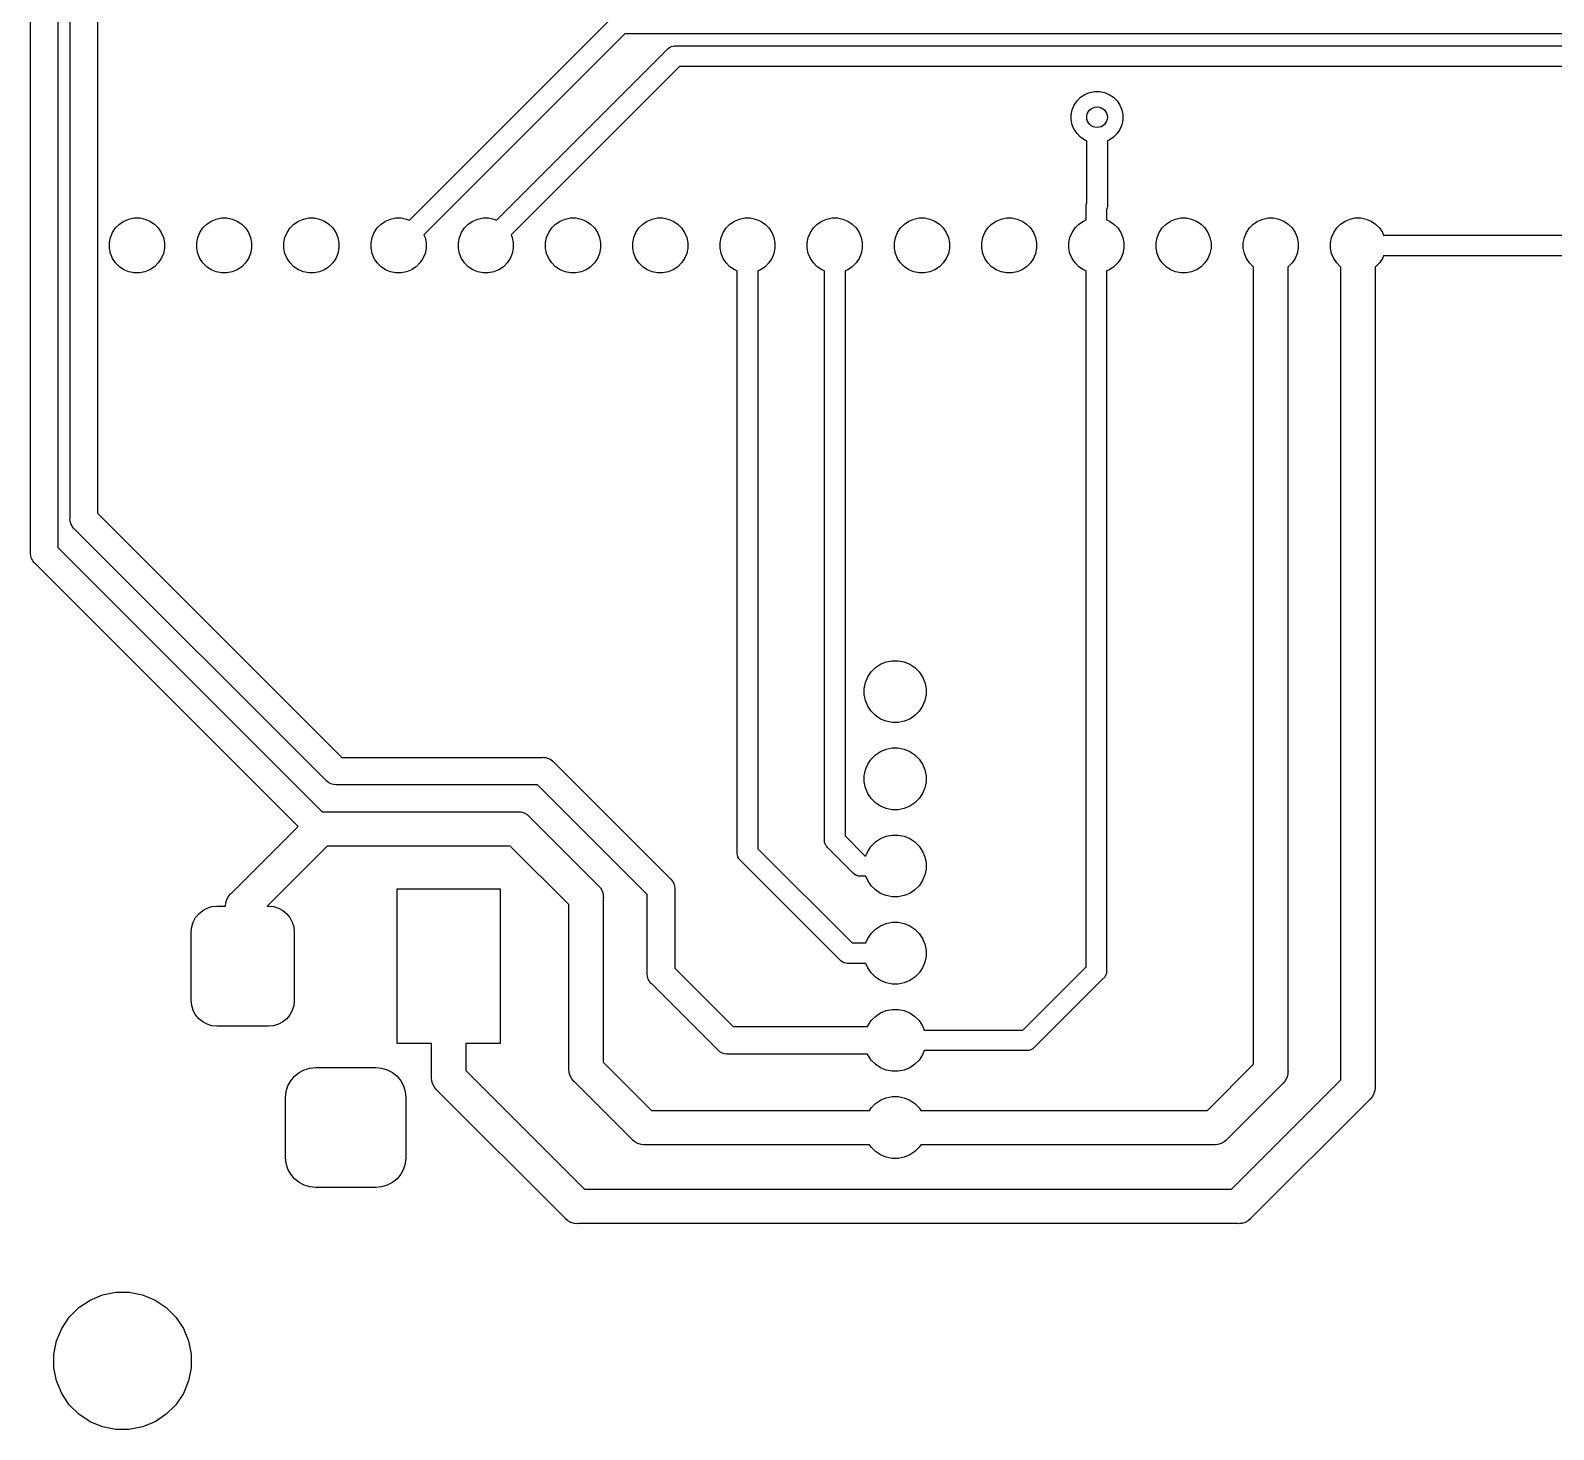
# Model space of a CAD drawing. Extents: x 29 to 167, y -139 to -69.
# Drawn here: x 28.82 to 73.17, y -130.5 to -89.74 of the extents above; entities that cross this region are included whole.
import ezdxf

# ---------------------------------------------------------------- set-up
doc = ezdxf.new("R2010")
doc.units = 0
doc.layers.add('BLACK', color=7, linetype='CONTINUOUS')

msp = doc.modelspace()

# ---------------------------------------------------------------- linework, layer by layer
at = {"layer": 'BLACK', "linetype": 'CONTINUOUS'}
for p, q in [((28.82, -104.95), (28.82, -79.3458)), ((29.62, -79.4918), (29.62, -104.804)), ((29.97, -103.947), (29.97, -79.8221)), ((30.77, -79.9682), (30.77, -103.801)), ((39.8523, -95.2634), (45.78, -89.3358)), ((46.1268, -89.8375), (40.2766, -95.6877)), ((85.9207, -89.8375), (46.1268, -89.8375)), ((42.3923, -95.2634), (47.37, -90.2858)), ((47.37, -90.2858), (47.3793, -90.2743)), ((47.3793, -90.2743), (47.3908, -90.265)), ((47.3908, -90.265), (47.425, -90.2369)), ((47.425, -90.2369), (47.4529, -90.222)), ((47.4529, -90.222), (47.4771, -90.209)), ((47.4771, -90.209), (47.5337, -90.1918)), ((47.5337, -90.1918), (47.5778, -90.1875)), ((47.5778, -90.1875), (47.5925, -90.186)), ((47.5778, -90.1875), (47.5778, -90.1875)), ((47.5925, -90.186), (47.6072, -90.1875)), ((47.6072, -90.1875), (83.5513, -90.1875)), ((47.7168, -90.7875), (42.8166, -95.6877)), ((83.4417, -90.7875), (47.7168, -90.7875)), ((59.2159, -91.9102), (59.2979, -91.7874)), ((59.2979, -91.7874), (59.4024, -91.6829)), ((59.4024, -91.6829), (59.5252, -91.6009)), ((59.5252, -91.6009), (59.6617, -91.5443)), ((59.6617, -91.5443), (59.8066, -91.5155)), ((59.8066, -91.5155), (59.9544, -91.5155)), ((59.9544, -91.5155), (60.0993, -91.5443)), ((60.0993, -91.5443), (60.2358, -91.6009)), ((60.2358, -91.6009), (60.3586, -91.6829)), ((60.3586, -91.6829), (60.4631, -91.7874)), ((60.4631, -91.7874), (60.5451, -91.9102)), ((59.1305, -92.1916), (59.1593, -92.0467)), ((59.1305, -92.3394), (59.1305, -92.1916)), ((59.1593, -92.0467), (59.2159, -91.9102)), ((60.5451, -91.9102), (60.6017, -92.0467)), ((60.6017, -92.0467), (60.6305, -92.1916)), ((60.6305, -92.1916), (60.6305, -92.3394)), ((59.1593, -92.4843), (59.1305, -92.3394)), ((59.2159, -92.6208), (59.1593, -92.4843)), ((59.2979, -92.7436), (59.2159, -92.6208)), ((60.5451, -92.6208), (60.4631, -92.7436)), ((60.6017, -92.4843), (60.5451, -92.6208)), ((60.6305, -92.3394), (60.6017, -92.4843)), ((59.4024, -92.8481), (59.2979, -92.7436)), ((59.5252, -92.9301), (59.4024, -92.8481)), ((59.5805, -92.953), (59.5252, -92.9301)), ((59.5805, -94.7566), (59.5805, -92.953)), ((60.2358, -92.9301), (60.1805, -92.953)), ((60.1805, -92.953), (60.1805, -94.8334)), ((60.3586, -92.8481), (60.2358, -92.9301)), ((60.4631, -92.7436), (60.3586, -92.8481)), ((59.5585, -94.8686), (59.5643, -94.8098)), ((59.56, -94.8834), (59.5585, -94.8686)), ((59.56, -95.2583), (59.56, -94.8834)), ((59.5643, -94.8098), (59.5805, -94.7566)), ((60.1762, -94.9069), (60.16, -94.9602)), ((60.1805, -94.8629), (60.1762, -94.9069)), ((60.1805, -94.8334), (60.182, -94.8481)), ((60.182, -94.8481), (60.1805, -94.8629)), ((60.1805, -94.8629), (60.1805, -94.8629)), ((31.41, -95.3786), (31.5411, -95.291)), ((31.5411, -95.291), (31.6866, -95.2307)), ((31.6866, -95.2307), (31.8412, -95.2)), ((31.8412, -95.2), (31.9988, -95.2)), ((31.9988, -95.2), (32.1534, -95.2307)), ((32.1534, -95.2307), (32.2989, -95.291)), ((32.2989, -95.291), (32.43, -95.3786)), ((33.95, -95.3786), (34.0811, -95.291)), ((34.0811, -95.291), (34.2266, -95.2307)), ((34.2266, -95.2307), (34.3812, -95.2)), ((34.3812, -95.2), (34.5388, -95.2)), ((34.5388, -95.2), (34.6934, -95.2307)), ((34.6934, -95.2307), (34.8389, -95.291)), ((34.8389, -95.291), (34.97, -95.3786)), ((36.49, -95.3786), (36.6211, -95.291)), ((36.6211, -95.291), (36.7666, -95.2307)), ((36.7666, -95.2307), (36.9212, -95.2)), ((36.9212, -95.2), (37.0788, -95.2)), ((37.0788, -95.2), (37.2334, -95.2307)), ((37.2334, -95.2307), (37.3789, -95.291)), ((37.3789, -95.291), (37.51, -95.3786)), ((39.03, -95.3786), (39.1611, -95.291)), ((39.1611, -95.291), (39.3066, -95.2307)), ((39.3066, -95.2307), (39.4612, -95.2)), ((39.4612, -95.2), (39.6188, -95.2)), ((39.6188, -95.2), (39.7734, -95.2307)), ((39.7734, -95.2307), (39.8523, -95.2634)), ((41.57, -95.3786), (41.7011, -95.291)), ((41.7011, -95.291), (41.8466, -95.2307)), ((41.8466, -95.2307), (42.0012, -95.2)), ((42.0012, -95.2), (42.1588, -95.2)), ((42.1588, -95.2), (42.3134, -95.2307)), ((42.3134, -95.2307), (42.3923, -95.2634)), ((44.11, -95.3786), (44.2411, -95.291)), ((44.2411, -95.291), (44.3866, -95.2307)), ((44.3866, -95.2307), (44.5412, -95.2)), ((44.5412, -95.2), (44.6988, -95.2)), ((44.6988, -95.2), (44.8534, -95.2307)), ((44.8534, -95.2307), (44.9989, -95.291)), ((44.9989, -95.291), (45.13, -95.3786)), ((46.65, -95.3786), (46.7811, -95.291)), ((46.7811, -95.291), (46.9266, -95.2307)), ((46.9266, -95.2307), (47.0812, -95.2)), ((47.0812, -95.2), (47.2388, -95.2)), ((47.2388, -95.2), (47.3934, -95.2307)), ((47.3934, -95.2307), (47.5389, -95.291)), ((47.5389, -95.291), (47.67, -95.3786)), ((49.19, -95.3786), (49.3211, -95.291)), ((49.3211, -95.291), (49.4666, -95.2307)), ((49.4666, -95.2307), (49.6212, -95.2)), ((49.6212, -95.2), (49.7788, -95.2)), ((49.7788, -95.2), (49.9334, -95.2307)), ((49.9334, -95.2307), (50.0789, -95.291)), ((50.0789, -95.291), (50.21, -95.3786)), ((51.73, -95.3786), (51.8611, -95.291)), ((51.8611, -95.291), (52.0066, -95.2307)), ((52.0066, -95.2307), (52.1612, -95.2)), ((52.1612, -95.2), (52.3188, -95.2)), ((52.3188, -95.2), (52.4734, -95.2307)), ((52.4734, -95.2307), (52.6189, -95.291)), ((52.6189, -95.291), (52.75, -95.3786)), ((54.27, -95.3786), (54.4011, -95.291)), ((54.4011, -95.291), (54.5466, -95.2307)), ((54.5466, -95.2307), (54.7012, -95.2)), ((54.7012, -95.2), (54.8588, -95.2)), ((54.8588, -95.2), (55.0134, -95.2307)), ((55.0134, -95.2307), (55.1589, -95.291)), ((55.1589, -95.291), (55.29, -95.3786)), ((56.81, -95.3786), (56.9411, -95.291)), ((56.9411, -95.291), (57.0866, -95.2307)), ((57.0866, -95.2307), (57.2412, -95.2)), ((57.2412, -95.2), (57.3988, -95.2)), ((57.3988, -95.2), (57.5534, -95.2307)), ((57.5534, -95.2307), (57.6989, -95.291)), ((57.6989, -95.291), (57.83, -95.3786)), ((59.35, -95.3786), (59.4811, -95.291)), ((59.4811, -95.291), (59.56, -95.2583)), ((60.16, -94.9602), (60.16, -95.2583)), ((60.16, -95.2583), (60.2389, -95.291)), ((60.2389, -95.291), (60.37, -95.3786)), ((61.89, -95.3786), (62.0211, -95.291)), ((62.0211, -95.291), (62.1666, -95.2307)), ((62.1666, -95.2307), (62.3212, -95.2)), ((62.3212, -95.2), (62.4788, -95.2)), ((62.4788, -95.2), (62.6334, -95.2307)), ((62.6334, -95.2307), (62.7789, -95.291)), ((62.7789, -95.291), (62.91, -95.3786)), ((64.43, -95.3786), (64.5611, -95.291)), ((64.5611, -95.291), (64.7066, -95.2307)), ((64.7066, -95.2307), (64.8612, -95.2)), ((64.8612, -95.2), (65.0188, -95.2)), ((65.0188, -95.2), (65.1734, -95.2307)), ((65.1734, -95.2307), (65.3189, -95.291)), ((65.3189, -95.291), (65.45, -95.3786)), ((66.97, -95.3786), (67.1011, -95.291)), ((67.1011, -95.291), (67.2466, -95.2307)), ((67.2466, -95.2307), (67.4012, -95.2)), ((67.4012, -95.2), (67.5588, -95.2)), ((67.5588, -95.2), (67.7134, -95.2307)), ((67.7134, -95.2307), (67.8589, -95.291)), ((67.8589, -95.291), (67.99, -95.3786)), ((31.12, -95.9212), (31.1507, -95.7666)), ((31.1507, -95.7666), (31.211, -95.6211)), ((31.211, -95.6211), (31.2986, -95.49)), ((31.2986, -95.49), (31.41, -95.3786)), ((32.43, -95.3786), (32.5414, -95.49)), ((32.5414, -95.49), (32.629, -95.6211)), ((32.629, -95.6211), (32.6893, -95.7666)), ((32.6893, -95.7666), (32.72, -95.9212)), ((33.66, -95.9212), (33.6907, -95.7666)), ((33.6907, -95.7666), (33.751, -95.6211)), ((33.751, -95.6211), (33.8386, -95.49)), ((33.8386, -95.49), (33.95, -95.3786)), ((34.97, -95.3786), (35.0814, -95.49)), ((35.0814, -95.49), (35.169, -95.6211)), ((35.169, -95.6211), (35.2293, -95.7666)), ((35.2293, -95.7666), (35.26, -95.9212)), ((36.2, -95.9212), (36.2307, -95.7666)), ((36.2307, -95.7666), (36.291, -95.6211)), ((36.291, -95.6211), (36.3786, -95.49)), ((36.3786, -95.49), (36.49, -95.3786)), ((37.51, -95.3786), (37.6214, -95.49)), ((37.6214, -95.49), (37.709, -95.6211)), ((37.709, -95.6211), (37.7693, -95.7666)), ((37.7693, -95.7666), (37.8, -95.9212)), ((38.74, -95.9212), (38.7707, -95.7666)), ((38.7707, -95.7666), (38.831, -95.6211)), ((38.831, -95.6211), (38.9186, -95.49)), ((38.9186, -95.49), (39.03, -95.3786)), ((40.2766, -95.6877), (40.3093, -95.7666)), ((40.3093, -95.7666), (40.34, -95.9212)), ((41.28, -95.9212), (41.3107, -95.7666)), ((41.3107, -95.7666), (41.371, -95.6211)), ((41.371, -95.6211), (41.4586, -95.49)), ((41.4586, -95.49), (41.57, -95.3786)), ((42.8166, -95.6877), (42.8493, -95.7666)), ((42.8493, -95.7666), (42.88, -95.9212)), ((43.82, -95.9212), (43.8507, -95.7666)), ((43.8507, -95.7666), (43.911, -95.6211)), ((43.911, -95.6211), (43.9986, -95.49)), ((43.9986, -95.49), (44.11, -95.3786)), ((45.13, -95.3786), (45.2414, -95.49)), ((45.2414, -95.49), (45.329, -95.6211)), ((45.329, -95.6211), (45.3893, -95.7666)), ((45.3893, -95.7666), (45.42, -95.9212)), ((46.36, -95.9212), (46.3907, -95.7666)), ((46.3907, -95.7666), (46.451, -95.6211)), ((46.451, -95.6211), (46.5386, -95.49)), ((46.5386, -95.49), (46.65, -95.3786)), ((47.67, -95.3786), (47.7814, -95.49)), ((47.7814, -95.49), (47.869, -95.6211)), ((47.869, -95.6211), (47.9293, -95.7666)), ((47.9293, -95.7666), (47.96, -95.9212)), ((48.9, -95.9212), (48.9307, -95.7666)), ((48.9307, -95.7666), (48.991, -95.6211)), ((48.991, -95.6211), (49.0786, -95.49)), ((49.0786, -95.49), (49.19, -95.3786)), ((50.21, -95.3786), (50.3214, -95.49)), ((50.3214, -95.49), (50.409, -95.6211)), ((50.409, -95.6211), (50.4693, -95.7666)), ((50.4693, -95.7666), (50.5, -95.9212)), ((51.44, -95.9212), (51.4707, -95.7666)), ((51.4707, -95.7666), (51.531, -95.6211)), ((51.531, -95.6211), (51.6186, -95.49)), ((51.6186, -95.49), (51.73, -95.3786)), ((52.75, -95.3786), (52.8614, -95.49)), ((52.8614, -95.49), (52.949, -95.6211)), ((52.949, -95.6211), (53.0093, -95.7666)), ((53.0093, -95.7666), (53.04, -95.9212)), ((53.98, -95.9212), (54.0107, -95.7666)), ((54.0107, -95.7666), (54.071, -95.6211)), ((54.071, -95.6211), (54.1586, -95.49)), ((54.1586, -95.49), (54.27, -95.3786)), ((55.29, -95.3786), (55.4014, -95.49)), ((55.4014, -95.49), (55.489, -95.6211)), ((55.489, -95.6211), (55.5493, -95.7666)), ((55.5493, -95.7666), (55.58, -95.9212)), ((56.52, -95.9212), (56.5507, -95.7666)), ((56.5507, -95.7666), (56.611, -95.6211)), ((56.611, -95.6211), (56.6986, -95.49)), ((56.6986, -95.49), (56.81, -95.3786)), ((57.83, -95.3786), (57.9414, -95.49)), ((57.9414, -95.49), (58.029, -95.6211)), ((58.029, -95.6211), (58.0893, -95.7666)), ((58.0893, -95.7666), (58.12, -95.9212)), ((59.06, -95.9212), (59.0907, -95.7666)), ((59.0907, -95.7666), (59.151, -95.6211)), ((59.151, -95.6211), (59.2386, -95.49)), ((59.2386, -95.49), (59.35, -95.3786)), ((60.37, -95.3786), (60.4814, -95.49)), ((60.4814, -95.49), (60.569, -95.6211)), ((60.569, -95.6211), (60.6293, -95.7666)), ((60.6293, -95.7666), (60.66, -95.9212)), ((61.6, -95.9212), (61.6307, -95.7666)), ((61.6307, -95.7666), (61.691, -95.6211)), ((61.691, -95.6211), (61.7786, -95.49)), ((61.7786, -95.49), (61.89, -95.3786)), ((62.91, -95.3786), (63.0214, -95.49)), ((63.0214, -95.49), (63.109, -95.6211)), ((63.109, -95.6211), (63.1693, -95.7666)), ((63.1693, -95.7666), (63.2, -95.9212)), ((64.14, -95.9212), (64.1707, -95.7666)), ((64.1707, -95.7666), (64.231, -95.6211)), ((64.231, -95.6211), (64.3186, -95.49)), ((64.3186, -95.49), (64.43, -95.3786)), ((65.45, -95.3786), (65.5614, -95.49)), ((65.5614, -95.49), (65.649, -95.6211)), ((65.649, -95.6211), (65.7093, -95.7666)), ((65.7093, -95.7666), (65.74, -95.9212)), ((66.68, -95.9212), (66.7107, -95.7666)), ((66.7107, -95.7666), (66.771, -95.6211)), ((66.771, -95.6211), (66.8586, -95.49)), ((66.8586, -95.49), (66.97, -95.3786)), ((67.99, -95.3786), (68.1014, -95.49)), ((68.1014, -95.49), (68.189, -95.6211)), ((68.189, -95.6211), (68.2216, -95.7)), ((68.2216, -95.7), (82.0788, -95.7)), ((31.12, -96.0788), (31.12, -95.9212)), ((31.1507, -96.2334), (31.12, -96.0788)), ((31.211, -96.3789), (31.1507, -96.2334)), ((32.6893, -96.2334), (32.629, -96.3789)), ((32.72, -96.0788), (32.6893, -96.2334)), ((32.72, -95.9212), (32.72, -96.0788)), ((33.66, -96.0788), (33.66, -95.9212)), ((33.6907, -96.2334), (33.66, -96.0788)), ((33.751, -96.3789), (33.6907, -96.2334)), ((35.2293, -96.2334), (35.169, -96.3789)), ((35.26, -96.0788), (35.2293, -96.2334)), ((35.26, -95.9212), (35.26, -96.0788)), ((36.2, -96.0788), (36.2, -95.9212)), ((36.2307, -96.2334), (36.2, -96.0788)), ((36.291, -96.3789), (36.2307, -96.2334)), ((37.7693, -96.2334), (37.709, -96.3789)), ((37.8, -96.0788), (37.7693, -96.2334)), ((37.8, -95.9212), (37.8, -96.0788)), ((38.74, -96.0788), (38.74, -95.9212)), ((38.7707, -96.2334), (38.74, -96.0788)), ((38.831, -96.3789), (38.7707, -96.2334)), ((40.3093, -96.2334), (40.249, -96.3789)), ((40.34, -96.0788), (40.3093, -96.2334)), ((40.34, -95.9212), (40.34, -96.0788)), ((41.28, -96.0788), (41.28, -95.9212)), ((41.3107, -96.2334), (41.28, -96.0788)), ((41.371, -96.3789), (41.3107, -96.2334)), ((42.8493, -96.2334), (42.789, -96.3789)), ((42.88, -96.0788), (42.8493, -96.2334)), ((42.88, -95.9212), (42.88, -96.0788)), ((43.82, -96.0788), (43.82, -95.9212)), ((43.8507, -96.2334), (43.82, -96.0788)), ((43.911, -96.3789), (43.8507, -96.2334)), ((45.3893, -96.2334), (45.329, -96.3789)), ((45.42, -96.0788), (45.3893, -96.2334)), ((45.42, -95.9212), (45.42, -96.0788)), ((46.36, -96.0788), (46.36, -95.9212)), ((46.3907, -96.2334), (46.36, -96.0788)), ((46.451, -96.3789), (46.3907, -96.2334)), ((47.9293, -96.2334), (47.869, -96.3789)), ((47.96, -96.0788), (47.9293, -96.2334)), ((47.96, -95.9212), (47.96, -96.0788)), ((48.9, -96.0788), (48.9, -95.9212)), ((48.9307, -96.2334), (48.9, -96.0788)), ((48.991, -96.3789), (48.9307, -96.2334)), ((50.4693, -96.2334), (50.409, -96.3789)), ((50.5, -96.0788), (50.4693, -96.2334)), ((50.5, -95.9212), (50.5, -96.0788)), ((51.44, -96.0788), (51.44, -95.9212)), ((51.4707, -96.2334), (51.44, -96.0788)), ((51.531, -96.3789), (51.4707, -96.2334)), ((53.0093, -96.2334), (52.949, -96.3789)), ((53.04, -96.0788), (53.0093, -96.2334)), ((53.04, -95.9212), (53.04, -96.0788)), ((53.98, -96.0788), (53.98, -95.9212)), ((54.0107, -96.2334), (53.98, -96.0788)), ((54.071, -96.3789), (54.0107, -96.2334)), ((55.5493, -96.2334), (55.489, -96.3789)), ((55.58, -96.0788), (55.5493, -96.2334)), ((55.58, -95.9212), (55.58, -96.0788)), ((56.52, -96.0788), (56.52, -95.9212)), ((56.5507, -96.2334), (56.52, -96.0788)), ((56.611, -96.3789), (56.5507, -96.2334)), ((58.0893, -96.2334), (58.029, -96.3789)), ((58.12, -96.0788), (58.0893, -96.2334)), ((58.12, -95.9212), (58.12, -96.0788)), ((59.06, -96.0788), (59.06, -95.9212)), ((59.0907, -96.2334), (59.06, -96.0788)), ((59.151, -96.3789), (59.0907, -96.2334)), ((60.6293, -96.2334), (60.569, -96.3789)), ((60.66, -96.0788), (60.6293, -96.2334)), ((60.66, -95.9212), (60.66, -96.0788)), ((61.6, -96.0788), (61.6, -95.9212)), ((61.6307, -96.2334), (61.6, -96.0788)), ((61.691, -96.3789), (61.6307, -96.2334)), ((63.1693, -96.2334), (63.109, -96.3789)), ((63.2, -96.0788), (63.1693, -96.2334)), ((63.2, -95.9212), (63.2, -96.0788)), ((64.14, -96.0788), (64.14, -95.9212)), ((64.1707, -96.2334), (64.14, -96.0788)), ((64.231, -96.3789), (64.1707, -96.2334)), ((65.7093, -96.2334), (65.649, -96.3789)), ((65.74, -96.0788), (65.7093, -96.2334)), ((65.74, -95.9212), (65.74, -96.0788)), ((66.68, -96.0788), (66.68, -95.9212)), ((66.7107, -96.2334), (66.68, -96.0788)), ((66.771, -96.3789), (66.7107, -96.2334)), ((31.2986, -96.51), (31.211, -96.3789)), ((31.41, -96.6214), (31.2986, -96.51)), ((31.5411, -96.709), (31.41, -96.6214)), ((32.43, -96.6214), (32.2989, -96.709)), ((32.5414, -96.51), (32.43, -96.6214)), ((32.629, -96.3789), (32.5414, -96.51)), ((33.8386, -96.51), (33.751, -96.3789)), ((33.95, -96.6214), (33.8386, -96.51)), ((34.0811, -96.709), (33.95, -96.6214)), ((34.97, -96.6214), (34.8389, -96.709)), ((35.0814, -96.51), (34.97, -96.6214)), ((35.169, -96.3789), (35.0814, -96.51)), ((36.3786, -96.51), (36.291, -96.3789)), ((36.49, -96.6214), (36.3786, -96.51)), ((36.6211, -96.709), (36.49, -96.6214)), ((37.51, -96.6214), (37.3789, -96.709)), ((37.6214, -96.51), (37.51, -96.6214)), ((37.709, -96.3789), (37.6214, -96.51)), ((38.9186, -96.51), (38.831, -96.3789)), ((39.03, -96.6214), (38.9186, -96.51)), ((39.1611, -96.709), (39.03, -96.6214)), ((40.05, -96.6214), (39.9189, -96.709)), ((40.1614, -96.51), (40.05, -96.6214)), ((40.249, -96.3789), (40.1614, -96.51)), ((41.4586, -96.51), (41.371, -96.3789)), ((41.57, -96.6214), (41.4586, -96.51)), ((41.7011, -96.709), (41.57, -96.6214)), ((42.59, -96.6214), (42.4589, -96.709)), ((42.7014, -96.51), (42.59, -96.6214)), ((42.789, -96.3789), (42.7014, -96.51)), ((43.9986, -96.51), (43.911, -96.3789)), ((44.11, -96.6214), (43.9986, -96.51)), ((44.2411, -96.709), (44.11, -96.6214)), ((45.13, -96.6214), (44.9989, -96.709)), ((45.2414, -96.51), (45.13, -96.6214)), ((45.329, -96.3789), (45.2414, -96.51)), ((46.5386, -96.51), (46.451, -96.3789)), ((46.65, -96.6214), (46.5386, -96.51)), ((46.7811, -96.709), (46.65, -96.6214)), ((47.67, -96.6214), (47.5389, -96.709)), ((47.7814, -96.51), (47.67, -96.6214)), ((47.869, -96.3789), (47.7814, -96.51)), ((49.0786, -96.51), (48.991, -96.3789)), ((49.19, -96.6214), (49.0786, -96.51)), ((49.3211, -96.709), (49.19, -96.6214)), ((50.21, -96.6214), (50.0789, -96.709)), ((50.3214, -96.51), (50.21, -96.6214)), ((50.409, -96.3789), (50.3214, -96.51)), ((51.6186, -96.51), (51.531, -96.3789)), ((51.73, -96.6214), (51.6186, -96.51)), ((51.8611, -96.709), (51.73, -96.6214)), ((52.75, -96.6214), (52.6189, -96.709)), ((52.8614, -96.51), (52.75, -96.6214)), ((52.949, -96.3789), (52.8614, -96.51)), ((54.1586, -96.51), (54.071, -96.3789)), ((54.27, -96.6214), (54.1586, -96.51)), ((54.4011, -96.709), (54.27, -96.6214)), ((55.29, -96.6214), (55.1589, -96.709)), ((55.4014, -96.51), (55.29, -96.6214)), ((55.489, -96.3789), (55.4014, -96.51)), ((56.6986, -96.51), (56.611, -96.3789)), ((56.81, -96.6214), (56.6986, -96.51)), ((56.9411, -96.709), (56.81, -96.6214)), ((57.83, -96.6214), (57.6989, -96.709)), ((57.9414, -96.51), (57.83, -96.6214)), ((58.029, -96.3789), (57.9414, -96.51)), ((59.2386, -96.51), (59.151, -96.3789)), ((59.35, -96.6214), (59.2386, -96.51)), ((59.4811, -96.709), (59.35, -96.6214)), ((60.37, -96.6214), (60.2389, -96.709)), ((60.4814, -96.51), (60.37, -96.6214)), ((60.569, -96.3789), (60.4814, -96.51)), ((61.7786, -96.51), (61.691, -96.3789)), ((61.89, -96.6214), (61.7786, -96.51)), ((62.0211, -96.709), (61.89, -96.6214)), ((62.91, -96.6214), (62.7789, -96.709)), ((63.0214, -96.51), (62.91, -96.6214)), ((63.109, -96.3789), (63.0214, -96.51)), ((64.3186, -96.51), (64.231, -96.3789)), ((64.43, -96.6214), (64.3186, -96.51)), ((64.44, -96.6281), (64.43, -96.6214)), ((64.44, -119.853), (64.44, -96.6281)), ((65.45, -96.6214), (65.44, -96.6281)), ((65.44, -96.6281), (65.44, -120.035)), ((65.5614, -96.51), (65.45, -96.6214)), ((65.649, -96.3789), (65.5614, -96.51)), ((66.8586, -96.51), (66.771, -96.3789)), ((66.97, -96.6214), (66.8586, -96.51)), ((66.98, -96.6281), (66.97, -96.6214)), ((66.98, -120.313), (66.98, -96.6281)), ((67.99, -96.6214), (67.98, -96.6281)), ((67.98, -96.6281), (67.98, -120.495)), ((68.1014, -96.51), (67.99, -96.6214)), ((68.189, -96.3789), (68.1014, -96.51)), ((68.2216, -96.3), (68.189, -96.3789)), ((81.9692, -96.3), (68.2216, -96.3)), ((31.6866, -96.7693), (31.5411, -96.709)), ((31.8412, -96.8), (31.6866, -96.7693)), ((31.9988, -96.8), (31.8412, -96.8)), ((32.1534, -96.7693), (31.9988, -96.8)), ((32.2989, -96.709), (32.1534, -96.7693)), ((34.2266, -96.7693), (34.0811, -96.709)), ((34.3812, -96.8), (34.2266, -96.7693)), ((34.5388, -96.8), (34.3812, -96.8)), ((34.6934, -96.7693), (34.5388, -96.8)), ((34.8389, -96.709), (34.6934, -96.7693)), ((36.7666, -96.7693), (36.6211, -96.709)), ((36.9212, -96.8), (36.7666, -96.7693)), ((37.0788, -96.8), (36.9212, -96.8)), ((37.2334, -96.7693), (37.0788, -96.8)), ((37.3789, -96.709), (37.2334, -96.7693)), ((39.3066, -96.7693), (39.1611, -96.709)), ((39.4612, -96.8), (39.3066, -96.7693)), ((39.6188, -96.8), (39.4612, -96.8)), ((39.7734, -96.7693), (39.6188, -96.8)), ((39.9189, -96.709), (39.7734, -96.7693)), ((41.8466, -96.7693), (41.7011, -96.709)), ((42.0012, -96.8), (41.8466, -96.7693)), ((42.1588, -96.8), (42.0012, -96.8)), ((42.3134, -96.7693), (42.1588, -96.8)), ((42.4589, -96.709), (42.3134, -96.7693)), ((44.3866, -96.7693), (44.2411, -96.709)), ((44.5412, -96.8), (44.3866, -96.7693)), ((44.6988, -96.8), (44.5412, -96.8)), ((44.8534, -96.7693), (44.6988, -96.8)), ((44.9989, -96.709), (44.8534, -96.7693)), ((46.9266, -96.7693), (46.7811, -96.709)), ((47.0812, -96.8), (46.9266, -96.7693)), ((47.2388, -96.8), (47.0812, -96.8)), ((47.3934, -96.7693), (47.2388, -96.8)), ((47.5389, -96.709), (47.3934, -96.7693)), ((49.4, -96.7416), (49.3211, -96.709)), ((49.4, -113.685), (49.4, -96.7416)), ((50.0789, -96.709), (50, -96.7416)), ((50, -96.7416), (50, -113.576)), ((51.94, -96.7416), (51.8611, -96.709)), ((51.94, -113.312), (51.94, -96.7416)), ((52.6189, -96.709), (52.54, -96.7416)), ((52.54, -96.7416), (52.54, -113.203)), ((54.5466, -96.7693), (54.4011, -96.709)), ((54.7012, -96.8), (54.5466, -96.7693)), ((54.8588, -96.8), (54.7012, -96.8)), ((55.0134, -96.7693), (54.8588, -96.8)), ((55.1589, -96.709), (55.0134, -96.7693)), ((57.0866, -96.7693), (56.9411, -96.709)), ((57.2412, -96.8), (57.0866, -96.7693)), ((57.3988, -96.8), (57.2412, -96.8)), ((57.5534, -96.7693), (57.3988, -96.8)), ((57.6989, -96.709), (57.5534, -96.7693)), ((59.56, -96.7416), (59.4811, -96.709)), ((59.56, -117.016), (59.56, -96.7416)), ((60.2389, -96.709), (60.16, -96.7416)), ((60.16, -96.7416), (60.16, -117.125)), ((62.1666, -96.7693), (62.0211, -96.709)), ((62.3212, -96.8), (62.1666, -96.7693)), ((62.4788, -96.8), (62.3212, -96.8)), ((62.6334, -96.7693), (62.4788, -96.8)), ((62.7789, -96.709), (62.6334, -96.7693)), ((29.9681, -103.966), (29.97, -103.947)), ((29.9758, -104.045), (29.9681, -103.966)), ((29.9987, -104.12), (29.9758, -104.045)), ((30.0358, -104.19), (29.9987, -104.12)), ((30.0733, -104.235), (30.0358, -104.19)), ((30.0858, -104.251), (30.0733, -104.235)), ((30.0733, -104.235), (30.0733, -104.235)), ((30.77, -103.801), (37.8847, -110.915)), ((30.101, -104.263), (30.0858, -104.251)), ((37.4223, -111.584), (30.101, -104.263)), ((28.8181, -104.97), (28.82, -104.95)), ((28.8258, -105.048), (28.8181, -104.97)), ((28.8486, -105.124), (28.8258, -105.048)), ((29.62, -104.804), (37.3157, -112.5)), ((28.8858, -105.193), (28.8486, -105.124)), ((28.9233, -105.239), (28.8858, -105.193)), ((28.9358, -105.254), (28.9233, -105.239)), ((28.9233, -105.239), (28.9233, -105.239)), ((28.951, -105.267), (28.9358, -105.254)), ((36.6136, -112.929), (28.951, -105.267)), ((53.4263, -108.301), (53.5737, -108.202)), ((53.5737, -108.202), (53.7375, -108.135)), ((53.7375, -108.135), (53.9114, -108.1)), ((53.9114, -108.1), (54.0886, -108.1)), ((54.0886, -108.1), (54.2625, -108.135)), ((54.2625, -108.135), (54.4263, -108.202)), ((54.4263, -108.202), (54.5737, -108.301)), ((53.1346, -108.737), (53.2024, -108.574)), ((53.2024, -108.574), (53.3009, -108.426)), ((53.3009, -108.426), (53.4263, -108.301)), ((54.5737, -108.301), (54.6991, -108.426)), ((54.6991, -108.426), (54.7976, -108.574)), ((54.7976, -108.574), (54.8654, -108.737)), ((53.1, -108.911), (53.1346, -108.737)), ((53.1, -109.089), (53.1, -108.911)), ((53.1346, -109.263), (53.1, -109.089)), ((54.8654, -108.737), (54.9, -108.911)), ((54.9, -109.089), (54.8654, -109.263)), ((54.9, -108.911), (54.9, -109.089)), ((53.2024, -109.426), (53.1346, -109.263)), ((53.3009, -109.574), (53.2024, -109.426)), ((54.7976, -109.426), (54.6991, -109.574)), ((54.8654, -109.263), (54.7976, -109.426)), ((53.4263, -109.699), (53.3009, -109.574)), ((53.5737, -109.798), (53.4263, -109.699)), ((53.7375, -109.865), (53.5737, -109.798)), ((53.9114, -109.9), (53.7375, -109.865)), ((54.0886, -109.9), (53.9114, -109.9)), ((54.2625, -109.865), (54.0886, -109.9)), ((54.4263, -109.798), (54.2625, -109.865)), ((54.5737, -109.699), (54.4263, -109.798)), ((54.6991, -109.574), (54.5737, -109.699)), ((53.3009, -110.966), (53.4263, -110.841)), ((53.4263, -110.841), (53.5737, -110.742)), ((53.5737, -110.742), (53.7375, -110.675)), ((53.7375, -110.675), (53.9114, -110.64)), ((53.9114, -110.64), (54.0886, -110.64)), ((54.0886, -110.64), (54.2625, -110.675)), ((54.2625, -110.675), (54.4263, -110.742)), ((54.4263, -110.742), (54.5737, -110.841)), ((54.5737, -110.841), (54.6991, -110.966)), ((37.8847, -110.915), (43.7319, -110.915)), ((43.7319, -110.915), (43.7515, -110.914)), ((43.7515, -110.914), (43.7711, -110.915)), ((43.7711, -110.915), (43.7711, -110.915)), ((43.7711, -110.915), (43.8299, -110.921)), ((43.8299, -110.921), (43.9053, -110.944)), ((43.9053, -110.944), (43.9748, -110.981)), ((43.9748, -110.981), (44.0357, -111.031)), ((44.0357, -111.031), (44.0482, -111.047)), ((44.0482, -111.047), (47.4495, -114.448)), ((53.1, -111.451), (53.1346, -111.277)), ((53.1346, -111.277), (53.2024, -111.114)), ((53.2024, -111.114), (53.3009, -110.966)), ((54.6991, -110.966), (54.7976, -111.114)), ((54.7976, -111.114), (54.8654, -111.277)), ((54.8654, -111.277), (54.9, -111.451)), ((37.4348, -111.6), (37.4223, -111.584)), ((37.45, -111.612), (37.4348, -111.6)), ((37.4957, -111.65), (37.45, -111.612)), ((37.45, -111.612), (37.45, -111.612)), ((37.5652, -111.687), (37.4957, -111.65)), ((37.6406, -111.71), (37.5652, -111.687)), ((37.719, -111.717), (37.6406, -111.71)), ((37.7386, -111.715), (37.719, -111.717)), ((43.5858, -111.715), (37.7386, -111.715)), ((46.7805, -114.91), (43.5858, -111.715)), ((53.1, -111.629), (53.1, -111.451)), ((53.1346, -111.803), (53.1, -111.629)), ((54.9, -111.629), (54.8654, -111.803)), ((54.9, -111.451), (54.9, -111.629)), ((53.2024, -111.966), (53.1346, -111.803)), ((53.3009, -112.114), (53.2024, -111.966)), ((53.4263, -112.239), (53.3009, -112.114)), ((54.6991, -112.114), (54.5737, -112.239)), ((54.7976, -111.966), (54.6991, -112.114)), ((54.8654, -111.803), (54.7976, -111.966)), ((37.3157, -112.5), (42.9754, -112.5)), ((42.9754, -112.5), (43, -112.498)), ((43, -112.498), (43.0246, -112.5)), ((43.0246, -112.5), (43.098, -112.507)), ((43.098, -112.507), (43.1923, -112.536)), ((43.1923, -112.536), (43.2791, -112.582)), ((43.2791, -112.582), (43.3553, -112.645)), ((43.3553, -112.645), (43.3709, -112.664)), ((43.3709, -112.664), (45.3362, -114.629)), ((53.5737, -112.338), (53.4263, -112.239)), ((53.7375, -112.405), (53.5737, -112.338)), ((53.9114, -112.44), (53.7375, -112.405)), ((54.0886, -112.44), (53.9114, -112.44)), ((54.2625, -112.405), (54.0886, -112.44)), ((54.4263, -112.338), (54.2625, -112.405)), ((54.5737, -112.239), (54.4263, -112.338)), ((34.6638, -114.879), (36.6136, -112.929)), ((37.4571, -113.5), (35.7071, -115.25)), ((42.7929, -113.5), (37.4571, -113.5)), ((44.5, -115.207), (42.7929, -113.5)), ((51.9385, -113.327), (51.94, -113.312)), ((51.94, -113.342), (51.9385, -113.327)), ((51.9443, -113.386), (51.94, -113.342)), ((51.94, -113.342), (51.94, -113.342)), ((51.9615, -113.442), (51.9443, -113.386)), ((51.9689, -113.456), (51.9615, -113.442)), ((51.9894, -113.494), (51.9689, -113.456)), ((52.0062, -113.515), (51.9894, -113.494)), ((52.0268, -113.54), (52.0062, -113.515)), ((52.0383, -113.55), (52.0268, -113.54)), ((52.7705, -114.282), (52.0383, -113.55)), ((52.54, -113.203), (53.1173, -113.78)), ((53.2024, -113.654), (53.3009, -113.506)), ((53.3009, -113.506), (53.4263, -113.381)), ((53.4263, -113.381), (53.5737, -113.282)), ((53.5737, -113.282), (53.7375, -113.215)), ((53.7375, -113.215), (53.9114, -113.18)), ((53.9114, -113.18), (54.0886, -113.18)), ((54.0886, -113.18), (54.2625, -113.215)), ((54.2625, -113.215), (54.4263, -113.282)), ((54.4263, -113.282), (54.5737, -113.381)), ((54.5737, -113.381), (54.6991, -113.506)), ((54.6991, -113.506), (54.7976, -113.654)), ((49.3986, -113.7), (49.4, -113.685)), ((49.4, -113.715), (49.3986, -113.7)), ((49.4043, -113.759), (49.4, -113.715)), ((49.4, -113.715), (49.4, -113.715)), ((49.4215, -113.815), (49.4043, -113.759)), ((49.4494, -113.867), (49.4215, -113.815)), ((49.4215, -113.815), (49.4215, -113.815)), ((49.4582, -113.878), (49.4494, -113.867)), ((49.4868, -113.913), (49.4582, -113.878)), ((49.4983, -113.923), (49.4868, -113.913)), ((52.3975, -116.822), (49.4983, -113.923)), ((50, -113.576), (52.7443, -116.32)), ((53.1173, -113.78), (53.1501, -113.78)), ((53.1501, -113.78), (53.2024, -113.654)), ((54.7976, -113.654), (54.8654, -113.817)), ((54.8654, -113.817), (54.9, -113.991)), ((54.9, -113.991), (54.9, -114.169)), ((52.7798, -114.293), (52.7705, -114.282)), ((52.7913, -114.303), (52.7798, -114.293)), ((52.8255, -114.331), (52.7913, -114.303)), ((52.8776, -114.359), (52.8255, -114.331)), ((52.8908, -114.362), (52.8776, -114.359)), ((52.9342, -114.376), (52.8908, -114.362)), ((52.9783, -114.38), (52.9342, -114.376)), ((52.993, -114.381), (52.9783, -114.38)), ((52.9783, -114.38), (52.9783, -114.38)), ((53.0077, -114.38), (52.993, -114.381)), ((53.1501, -114.38), (53.0077, -114.38)), ((53.2024, -114.506), (53.1501, -114.38)), ((54.8654, -114.343), (54.7976, -114.506)), ((54.9, -114.169), (54.8654, -114.343)), ((34.6447, -114.895), (34.6638, -114.879)), ((39.5, -119.25), (39.5, -114.75)), ((39.5, -114.75), (42.5, -114.75)), ((42.5, -114.75), (42.5, -119.25)), ((45.3362, -114.629), (45.3553, -114.645)), ((45.3553, -114.645), (45.4177, -114.721)), ((45.4177, -114.721), (45.4642, -114.808)), ((45.4642, -114.808), (45.4928, -114.902)), ((47.4495, -114.448), (47.4647, -114.46)), ((47.4647, -114.46), (47.5147, -114.521)), ((47.5147, -114.521), (47.5518, -114.591)), ((47.5518, -114.591), (47.5747, -114.666)), ((47.5747, -114.666), (47.5805, -114.725)), ((47.5805, -114.725), (47.5805, -114.725)), ((47.5805, -114.725), (47.5824, -114.744)), ((47.5824, -114.744), (47.5805, -114.764)), ((47.5805, -114.764), (47.5805, -117.055)), ((53.3009, -114.654), (53.2024, -114.506)), ((53.4263, -114.779), (53.3009, -114.654)), ((53.5737, -114.878), (53.4263, -114.779)), ((53.7375, -114.945), (53.5737, -114.878)), ((54.4263, -114.878), (54.2625, -114.945)), ((54.5737, -114.779), (54.4263, -114.878)), ((54.6991, -114.654), (54.5737, -114.779)), ((54.7976, -114.506), (54.6991, -114.654)), ((33.8333, -115.376), (33.963, -115.307)), ((33.963, -115.307), (34.1037, -115.264)), ((34.1037, -115.264), (34.25, -115.25)), ((34.25, -115.25), (34.4976, -115.25)), ((34.4976, -115.25), (34.5072, -115.152)), ((34.5072, -115.152), (34.5358, -115.058)), ((34.5358, -115.058), (34.5823, -114.971)), ((34.5823, -114.971), (34.6447, -114.895)), ((35.7071, -115.25), (35.75, -115.25)), ((35.75, -115.25), (35.8963, -115.264)), ((35.8963, -115.264), (36.037, -115.307)), ((36.037, -115.307), (36.1667, -115.376)), ((44.5, -119.975), (44.5, -115.207)), ((45.4928, -114.902), (45.4995, -114.971)), ((45.4995, -114.971), (45.5024, -115)), ((45.5024, -115), (45.5, -115.025)), ((45.5, -115.025), (45.5, -119.793)), ((46.7805, -117.201), (46.7805, -114.91)), ((53.9114, -114.98), (53.7375, -114.945)), ((54.0886, -114.98), (53.9114, -114.98)), ((54.2625, -114.945), (54.0886, -114.98)), ((33.5144, -115.854), (33.5571, -115.713)), ((33.5571, -115.713), (33.6264, -115.583)), ((33.6264, -115.583), (33.7197, -115.47)), ((33.7197, -115.47), (33.8333, -115.376)), ((36.1667, -115.376), (36.2803, -115.47)), ((36.2803, -115.47), (36.3736, -115.583)), ((36.3736, -115.583), (36.4429, -115.713)), ((36.4429, -115.713), (36.4856, -115.854)), ((53.5737, -115.822), (53.7375, -115.755)), ((53.7375, -115.755), (53.9114, -115.72)), ((53.9114, -115.72), (54.0886, -115.72)), ((54.0886, -115.72), (54.2625, -115.755)), ((54.2625, -115.755), (54.4263, -115.822)), ((33.5, -116), (33.5144, -115.854)), ((33.5, -118), (33.5, -116)), ((36.4856, -115.854), (36.5, -116)), ((36.5, -116), (36.5, -118)), ((53.1501, -116.32), (53.2024, -116.194)), ((53.2024, -116.194), (53.3009, -116.046)), ((53.3009, -116.046), (53.4263, -115.921)), ((53.4263, -115.921), (53.5737, -115.822)), ((54.4263, -115.822), (54.5737, -115.921)), ((54.5737, -115.921), (54.6991, -116.046)), ((54.6991, -116.046), (54.7976, -116.194)), ((54.7976, -116.194), (54.8654, -116.357)), ((52.7443, -116.32), (53.1501, -116.32)), ((54.8654, -116.357), (54.9, -116.531)), ((54.9, -116.531), (54.9, -116.709)), ((47.5805, -117.055), (49.2852, -118.76)), ((52.4068, -116.833), (52.3975, -116.822)), ((52.4183, -116.843), (52.4068, -116.833)), ((52.4525, -116.871), (52.4183, -116.843)), ((52.4183, -116.843), (52.4183, -116.843)), ((52.5046, -116.899), (52.4525, -116.871)), ((52.5612, -116.916), (52.5046, -116.899)), ((52.6053, -116.92), (52.5612, -116.916)), ((52.62, -116.921), (52.6053, -116.92)), ((52.6053, -116.92), (52.6053, -116.92)), ((52.6347, -116.92), (52.62, -116.921)), ((53.1501, -116.92), (52.6347, -116.92)), ((53.2024, -117.046), (53.1501, -116.92)), ((53.3009, -117.194), (53.2024, -117.046)), ((54.7976, -117.046), (54.6991, -117.194)), ((54.8654, -116.883), (54.7976, -117.046)), ((54.9, -116.709), (54.8654, -116.883)), ((57.7157, -118.86), (59.56, -117.016)), ((46.7786, -117.221), (46.7805, -117.201)), ((46.7863, -117.299), (46.7786, -117.221)), ((46.8092, -117.375), (46.7863, -117.299)), ((46.8463, -117.444), (46.8092, -117.375)), ((46.8838, -117.49), (46.8463, -117.444)), ((46.8963, -117.505), (46.8838, -117.49)), ((46.8838, -117.49), (46.8838, -117.49)), ((46.9115, -117.518), (46.8963, -117.505)), ((48.8228, -119.429), (46.9115, -117.518)), ((53.4263, -117.319), (53.3009, -117.194)), ((53.5737, -117.418), (53.4263, -117.319)), ((53.7375, -117.485), (53.5737, -117.418)), ((53.9114, -117.52), (53.7375, -117.485)), ((54.0886, -117.52), (53.9114, -117.52)), ((54.2625, -117.485), (54.0886, -117.52)), ((54.4263, -117.418), (54.2625, -117.485)), ((54.5737, -117.319), (54.4263, -117.418)), ((54.6991, -117.194), (54.5737, -117.319)), ((60.0617, -117.363), (58.0626, -119.362)), ((60.0732, -117.353), (60.0617, -117.363)), ((60.0947, -117.327), (60.0732, -117.353)), ((60.1106, -117.307), (60.0947, -117.327)), ((60.1385, -117.255), (60.1106, -117.307)), ((60.1557, -117.199), (60.1385, -117.255)), ((60.1385, -117.255), (60.1385, -117.255)), ((60.16, -117.155), (60.1557, -117.199)), ((60.16, -117.125), (60.1614, -117.14)), ((60.1614, -117.14), (60.16, -117.155)), ((60.16, -117.155), (60.16, -117.155)), ((33.5144, -118.146), (33.5, -118)), ((33.5571, -118.287), (33.5144, -118.146)), ((33.6264, -118.417), (33.5571, -118.287)), ((33.7197, -118.53), (33.6264, -118.417)), ((36.3736, -118.417), (36.2803, -118.53)), ((36.4429, -118.287), (36.3736, -118.417)), ((36.4856, -118.146), (36.4429, -118.287)), ((36.5, -118), (36.4856, -118.146)), ((53.4263, -118.461), (53.5737, -118.362)), ((53.5737, -118.362), (53.7375, -118.295)), ((53.7375, -118.295), (53.9114, -118.26)), ((53.9114, -118.26), (54.0886, -118.26)), ((54.0886, -118.26), (54.2625, -118.295)), ((54.2625, -118.295), (54.4263, -118.362)), ((54.4263, -118.362), (54.5737, -118.461)), ((33.8333, -118.624), (33.7197, -118.53)), ((33.963, -118.693), (33.8333, -118.624)), ((34.1037, -118.736), (33.963, -118.693)), ((34.25, -118.75), (34.1037, -118.736)), ((35.75, -118.75), (34.25, -118.75)), ((35.8963, -118.736), (35.75, -118.75)), ((36.037, -118.693), (35.8963, -118.736)), ((36.1667, -118.624), (36.037, -118.693)), ((36.2803, -118.53), (36.1667, -118.624)), ((49.2852, -118.76), (53.1915, -118.76)), ((53.1915, -118.76), (53.2024, -118.734)), ((53.2024, -118.734), (53.3009, -118.586)), ((53.3009, -118.586), (53.4263, -118.461)), ((54.5737, -118.461), (54.6991, -118.586)), ((54.6991, -118.586), (54.7976, -118.734)), ((54.7976, -118.734), (54.8499, -118.86)), ((54.8499, -118.86), (57.7157, -118.86)), ((40.5, -119.25), (39.5, -119.25)), ((40.5, -120.225), (40.5, -119.25)), ((42.5, -119.25), (41.5, -119.25)), ((41.5, -119.25), (41.5, -120.043)), ((48.8353, -119.444), (48.8228, -119.429)), ((48.8505, -119.457), (48.8353, -119.444)), ((48.864, -119.468), (48.8505, -119.457)), ((48.8505, -119.457), (48.8505, -119.457)), ((48.8962, -119.494), (48.864, -119.468)), ((48.9657, -119.531), (48.8962, -119.494)), ((49.0411, -119.554), (48.9657, -119.531)), ((49.0999, -119.56), (49.0411, -119.554)), ((49.1195, -119.562), (49.0999, -119.56)), ((49.0999, -119.56), (49.0999, -119.56)), ((49.1391, -119.56), (49.1195, -119.562)), ((53.1915, -119.56), (49.1391, -119.56)), ((53.2024, -119.586), (53.1915, -119.56)), ((53.3009, -119.734), (53.2024, -119.586)), ((53.4263, -119.859), (53.3009, -119.734)), ((54.6991, -119.734), (54.5737, -119.859)), ((54.7976, -119.586), (54.6991, -119.734)), ((54.8499, -119.46), (54.7976, -119.586)), ((57.8253, -119.46), (54.8499, -119.46)), ((57.84, -119.461), (57.8253, -119.46)), ((57.8547, -119.46), (57.84, -119.461)), ((57.8988, -119.456), (57.8547, -119.46)), ((57.8547, -119.46), (57.8547, -119.46)), ((57.9554, -119.439), (57.8988, -119.456)), ((58.0075, -119.411), (57.9554, -119.439)), ((58.0532, -119.373), (58.0075, -119.411)), ((58.0626, -119.362), (58.0532, -119.373)), ((36.5063, -120.206), (36.6389, -120.097)), ((36.6389, -120.097), (36.7902, -120.017)), ((36.7902, -120.017), (36.9543, -119.967)), ((36.9543, -119.967), (37.125, -119.95)), ((37.125, -119.95), (38.875, -119.95)), ((38.875, -119.95), (39.0457, -119.967)), ((39.0457, -119.967), (39.2098, -120.017)), ((39.2098, -120.017), (39.3611, -120.097)), ((39.3611, -120.097), (39.4937, -120.206)), ((41.5, -120.043), (44.9571, -123.5)), ((44.4976, -120), (44.5, -119.975)), ((44.5072, -120.098), (44.4976, -120)), ((44.5275, -120.165), (44.5072, -120.098)), ((44.5358, -120.192), (44.5275, -120.165)), ((44.5823, -120.279), (44.5358, -120.192)), ((45.5, -119.793), (46.9071, -121.2)), ((53.5737, -119.958), (53.4263, -119.859)), ((53.7375, -120.025), (53.5737, -119.958)), ((53.9114, -120.06), (53.7375, -120.025)), ((54.0886, -120.06), (53.9114, -120.06)), ((54.2625, -120.025), (54.0886, -120.06)), ((54.4263, -119.958), (54.2625, -120.025)), ((54.5737, -119.859), (54.4263, -119.958)), ((63.0929, -121.2), (64.44, -119.853)), ((65.4328, -120.158), (65.4042, -120.252)), ((65.44, -120.085), (65.4328, -120.158)), ((65.44, -120.035), (65.4424, -120.06)), ((65.4424, -120.06), (65.44, -120.085)), ((65.44, -120.085), (65.44, -120.085)), ((36.2668, -120.654), (36.3166, -120.49)), ((36.3166, -120.49), (36.3975, -120.339)), ((36.3975, -120.339), (36.5063, -120.206)), ((39.4937, -120.206), (39.6025, -120.339)), ((39.6025, -120.339), (39.6834, -120.49)), ((39.6834, -120.49), (39.7332, -120.654)), ((40.4976, -120.25), (40.5, -120.225)), ((40.5072, -120.348), (40.4976, -120.25)), ((40.5297, -120.422), (40.5072, -120.348)), ((40.5358, -120.442), (40.5297, -120.422)), ((40.5823, -120.529), (40.5358, -120.442)), ((40.6447, -120.605), (40.5823, -120.529)), ((40.6638, -120.621), (40.6447, -120.605)), ((44.3791, -124.336), (40.6638, -120.621)), ((44.6447, -120.355), (44.5823, -120.279)), ((44.6638, -120.371), (44.6447, -120.355)), ((46.3291, -122.036), (44.6638, -120.371)), ((65.2762, -120.431), (63.6709, -122.036)), ((63.7929, -123.5), (66.98, -120.313)), ((65.2953, -120.415), (65.2762, -120.431)), ((65.3577, -120.339), (65.2953, -120.415)), ((65.4042, -120.252), (65.3577, -120.339)), ((67.9728, -120.618), (67.9442, -120.712)), ((67.98, -120.545), (67.9728, -120.618)), ((67.98, -120.495), (67.9824, -120.52)), ((67.9824, -120.52), (67.98, -120.545)), ((67.98, -120.545), (67.98, -120.545)), ((36.25, -120.825), (36.2668, -120.654)), ((36.25, -122.575), (36.25, -120.825)), ((39.7332, -120.654), (39.75, -120.825)), ((39.75, -120.825), (39.75, -122.575)), ((53.3009, -121.126), (53.4263, -121.001)), ((53.4263, -121.001), (53.5737, -120.902)), ((53.5737, -120.902), (53.7375, -120.835)), ((53.7375, -120.835), (53.9114, -120.8)), ((53.9114, -120.8), (54.0886, -120.8)), ((54.0886, -120.8), (54.2625, -120.835)), ((54.2625, -120.835), (54.4263, -120.902)), ((54.4263, -120.902), (54.5737, -121.001)), ((54.5737, -121.001), (54.6991, -121.126)), ((67.8162, -120.891), (64.3709, -124.336)), ((67.8353, -120.875), (67.8162, -120.891)), ((67.8977, -120.799), (67.8353, -120.875)), ((67.9442, -120.712), (67.8977, -120.799)), ((46.9071, -121.2), (53.2517, -121.2)), ((53.2517, -121.2), (53.3009, -121.126)), ((54.6991, -121.126), (54.7483, -121.2)), ((54.7483, -121.2), (63.0929, -121.2)), ((46.3447, -122.055), (46.3291, -122.036)), ((46.4209, -122.118), (46.3447, -122.055)), ((46.5077, -122.164), (46.4209, -122.118)), ((46.602, -122.193), (46.5077, -122.164)), ((46.6754, -122.2), (46.602, -122.193)), ((46.7, -122.202), (46.6754, -122.2)), ((46.6754, -122.2), (46.6754, -122.2)), ((46.7246, -122.2), (46.7, -122.202)), ((53.2517, -122.2), (46.7246, -122.2)), ((53.3009, -122.274), (53.2517, -122.2)), ((53.4263, -122.399), (53.3009, -122.274)), ((53.5737, -122.498), (53.4263, -122.399)), ((54.5737, -122.399), (54.4263, -122.498)), ((54.6991, -122.274), (54.5737, -122.399)), ((54.7483, -122.2), (54.6991, -122.274)), ((63.2754, -122.2), (54.7483, -122.2)), ((63.3, -122.202), (63.2754, -122.2)), ((63.3246, -122.2), (63.3, -122.202)), ((63.398, -122.193), (63.3246, -122.2)), ((63.4923, -122.164), (63.398, -122.193)), ((63.5791, -122.118), (63.4923, -122.164)), ((63.6553, -122.055), (63.5791, -122.118)), ((63.6709, -122.036), (63.6553, -122.055)), ((36.2668, -122.746), (36.25, -122.575)), ((36.3166, -122.91), (36.2668, -122.746)), ((39.7332, -122.746), (39.6834, -122.91)), ((39.75, -122.575), (39.7332, -122.746)), ((53.7375, -122.565), (53.5737, -122.498)), ((53.9114, -122.6), (53.7375, -122.565)), ((54.0886, -122.6), (53.9114, -122.6)), ((54.2625, -122.565), (54.0886, -122.6)), ((54.4263, -122.498), (54.2625, -122.565)), ((36.3975, -123.061), (36.3166, -122.91)), ((36.5063, -123.194), (36.3975, -123.061)), ((36.6389, -123.303), (36.5063, -123.194)), ((36.7902, -123.383), (36.6389, -123.303)), ((39.3611, -123.303), (39.2098, -123.383)), ((39.4937, -123.194), (39.3611, -123.303)), ((39.6025, -123.061), (39.4937, -123.194)), ((39.6834, -122.91), (39.6025, -123.061)), ((36.9543, -123.433), (36.7902, -123.383)), ((37.125, -123.45), (36.9543, -123.433)), ((38.875, -123.45), (37.125, -123.45)), ((39.0457, -123.433), (38.875, -123.45)), ((39.2098, -123.383), (39.0457, -123.433)), ((44.9571, -123.5), (63.7929, -123.5)), ((44.3947, -124.355), (44.3791, -124.336)), ((44.4709, -124.418), (44.3947, -124.355)), ((44.5577, -124.464), (44.4709, -124.418)), ((44.652, -124.493), (44.5577, -124.464)), ((44.75, -124.502), (44.652, -124.493)), ((44.7746, -124.5), (44.75, -124.502)), ((63.9754, -124.5), (44.7746, -124.5)), ((64, -124.502), (63.9754, -124.5)), ((64.0246, -124.5), (64, -124.502)), ((64.098, -124.493), (64.0246, -124.5)), ((64.1923, -124.464), (64.098, -124.493)), ((64.2791, -124.418), (64.1923, -124.464)), ((64.3553, -124.355), (64.2791, -124.418)), ((64.3709, -124.336), (64.3553, -124.355)), ((30.2251, -126.946), (30.5526, -126.728)), ((30.5526, -126.728), (30.9166, -126.577)), ((30.9166, -126.577), (31.303, -126.5)), ((31.303, -126.5), (31.697, -126.5)), ((31.697, -126.5), (32.0834, -126.577)), ((32.0834, -126.577), (32.4474, -126.728)), ((32.4474, -126.728), (32.7749, -126.946)), ((29.7276, -127.553), (29.9465, -127.225)), ((29.9465, -127.225), (30.2251, -126.946)), ((32.7749, -126.946), (33.0535, -127.225)), ((33.0535, -127.225), (33.2724, -127.553)), ((29.5769, -127.917), (29.7276, -127.553)), ((33.2724, -127.553), (33.4231, -127.917)), ((29.5, -128.303), (29.5769, -127.917)), ((33.4231, -127.917), (33.5, -128.303)), ((29.5, -128.697), (29.5, -128.303)), ((33.5, -128.303), (33.5, -128.697)), ((29.5769, -129.083), (29.5, -128.697)), ((33.5, -128.697), (33.4231, -129.083)), ((29.7276, -129.447), (29.5769, -129.083)), ((29.9465, -129.775), (29.7276, -129.447)), ((33.2724, -129.447), (33.0535, -129.775)), ((33.4231, -129.083), (33.2724, -129.447)), ((30.2251, -130.054), (29.9465, -129.775)), ((33.0535, -129.775), (32.7749, -130.054)), ((30.5526, -130.272), (30.2251, -130.054)), ((30.9166, -130.423), (30.5526, -130.272)), ((32.4474, -130.272), (32.0834, -130.423)), ((32.7749, -130.054), (32.4474, -130.272)), ((31.303, -130.5), (30.9166, -130.423)), ((31.697, -130.5), (31.303, -130.5)), ((32.0834, -130.423), (31.697, -130.5))]:
    msp.add_line(p, q, dxfattribs=at)
at = {"layer": 'BLACK'}
msp.add_circle((59.8805, -92.2655), 0.3, dxfattribs=at)

doc.saveas('drawing.dxf')
